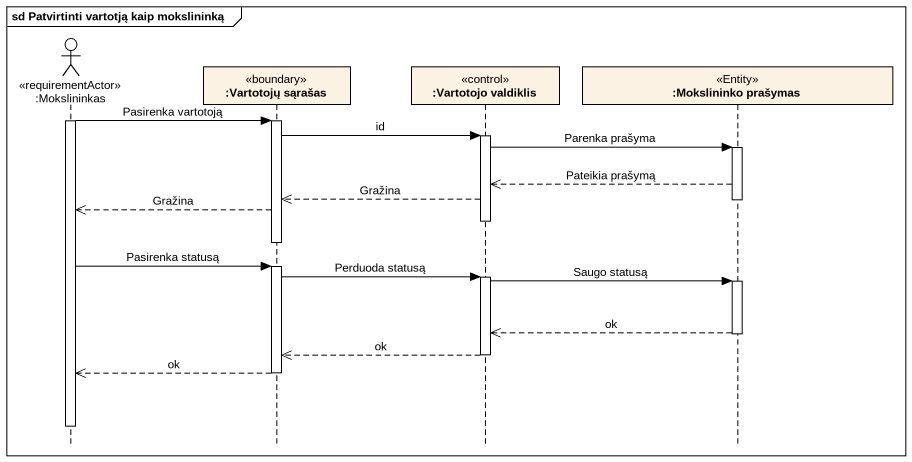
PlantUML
@startuml
mainframe sd Patvirtinti vartotją kaip mokslininką
hide footbox
actor ":Mokslininkas" as Mokslininkas <<requirementActor>>
participant ":Vartotojų sąrašas" as Vartotojų_sąrašas <<boundary>>
participant ":Vartotojo valdiklis" as Vartotojo_valdiklis <<control>>
participant ":Mokslininko prašymas" as Mokslininko_prašymas <<Entity>>

activate Mokslininkas
Mokslininkas -> Vartotojų_sąrašas : Pasirenka vartotoją
activate Vartotojų_sąrašas
Vartotojų_sąrašas -> Vartotojo_valdiklis : id
activate Vartotojo_valdiklis
Vartotojo_valdiklis -> Mokslininko_prašymas : Parenka prašyma
activate Mokslininko_prašymas
Mokslininko_prašymas -->> Vartotojo_valdiklis : Pateikia prašymą
Vartotojo_valdiklis -->> Vartotojų_sąrašas : Gražina
deactivate Mokslininko_prašymas
Vartotojų_sąrašas -->> Mokslininkas : Gražina
deactivate Vartotojo_valdiklis
deactivate Vartotojų_sąrašas
Mokslininkas -> Vartotojų_sąrašas : Pasirenka statusą
activate Vartotojų_sąrašas
Vartotojų_sąrašas -> Vartotojo_valdiklis : Perduoda statusą
activate Vartotojo_valdiklis
Vartotojo_valdiklis -> Mokslininko_prašymas : Saugo statusą
activate Mokslininko_prašymas
Mokslininko_prašymas -->> Vartotojo_valdiklis : ok
deactivate Mokslininko_prašymas
Vartotojo_valdiklis -->> Vartotojų_sąrašas : ok
deactivate Vartotojo_valdiklis
Vartotojų_sąrašas -->> Mokslininkas : ok
deactivate Vartotojų_sąrašas
deactivate Mokslininkas
@enduml
